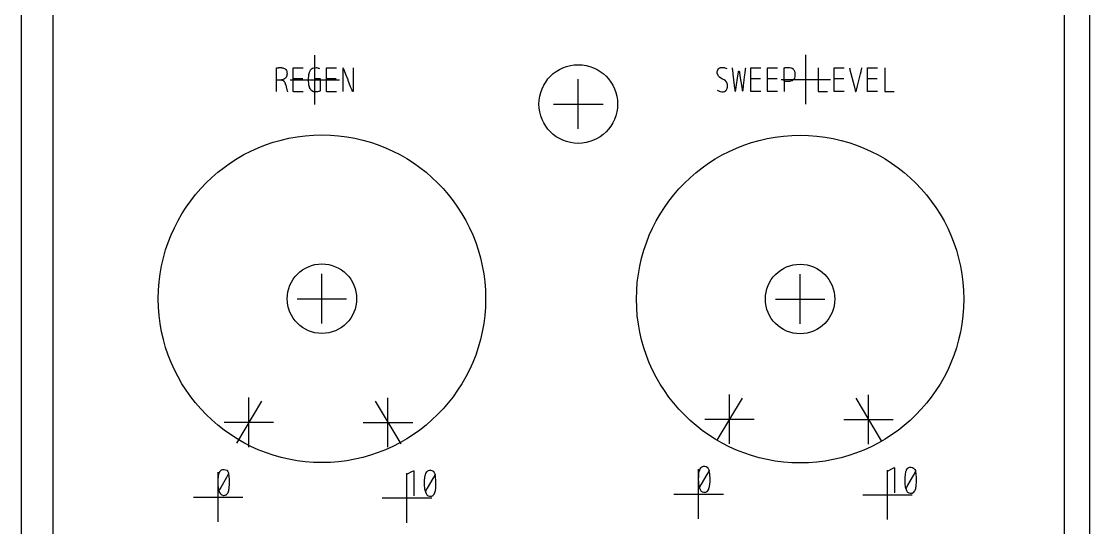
# Model space of a CAD drawing. Header units: inches. Extents: x -0.1 to 4.24, y -0.1 to 8.77.
# Drawn here: x 0 to 4.24, y 4.492 to 6.499 of the extents above; entities that cross this region are included whole.
import ezdxf

# ---------------------------------------------------------------- set-up
doc = ezdxf.new("R2010")
doc.units = ezdxf.units.IN
doc.header["$MEASUREMENT"] = 0
for name, color, linetype in [('Bezugspunkte', 1, 'CONTINUOUS'), ('Gravur', 7, 'CONTINUOUS'), ('Kontur', 7, 'CONTINUOUS')]:
    doc.layers.add(name, color=color, linetype=linetype)

msp = doc.modelspace()

# ---------------------------------------------------------------- linework, layer by layer
at = {"layer": 'Bezugspunkte', "color": 1, "linetype": 'CONTINUOUS'}
for p, q in [((1.16441, 6.16961), (1.16441, 6.36583)), ((3.11335, 6.17051), (3.11335, 6.36673)), ((1.0663, 6.26772), (1.26252, 6.26772)), ((2.21051, 6.07346), (2.21051, 6.26969)), ((3.01524, 6.26862), (3.21146, 6.26862)), ((2.1124, 6.17157), (2.30862, 6.17157)), ((1.19295, 5.30169), (1.19295, 5.49791)), ((1.19295, 5.30169), (1.19295, 5.49791)), ((3.09091, 5.30047), (3.09091, 5.49669)), ((3.09098, 5.30035), (3.09098, 5.49657)), ((1.09484, 5.3998), (1.29106, 5.3998)), ((1.09484, 5.3998), (1.29106, 5.3998)), ((2.9928, 5.39858), (3.18902, 5.39858)), ((2.99287, 5.39846), (3.18909, 5.39846)), ((0.90319, 4.81181), (0.90319, 5.00803)), ((1.45508, 4.81087), (1.45508, 5.00709)), ((2.81031, 4.82398), (2.81031, 5.0202)), ((3.3622, 4.82303), (3.3622, 5.01925)), ((2.7122, 4.92209), (2.90843, 4.92209)), ((3.26409, 4.92114), (3.46031, 4.92114)), ((0.80508, 4.90992), (1.0013, 4.90992)), ((1.35697, 4.90898), (1.55319, 4.90898)), ((0.78091, 4.51528), (0.78091, 4.7115)), ((1.53059, 4.51173), (1.53059, 4.70795)), ((2.68803, 4.52744), (2.68803, 4.72366)), ((3.43772, 4.5239), (3.43772, 4.72012)), ((2.58992, 4.62555), (2.78614, 4.62555)), ((3.33961, 4.62201), (3.53583, 4.62201)), ((0.6828, 4.61339), (0.87902, 4.61339)), ((1.43248, 4.60984), (1.6287, 4.60984))]:
    msp.add_line(p, q, dxfattribs=at)
at = {"layer": 'Gravur', "color": 255, "linetype": 'CONTINUOUS'}
for p, q in [((0.12457, 8.75016), (0.12503, -0.03724)), ((4.1391, 8.7685), (4.13956, -0.0189)), ((1.012, 6.31282), (1.01206, 6.31407)), ((1.01201, 6.31268), (1.012, 6.31282)), ((1.012, 6.31282), (1.012, 6.31282)), ((1.01206, 6.31153), (1.01201, 6.31268)), ((1.01206, 6.31407), (1.01212, 6.31429)), ((1.01206, 6.30557), (1.01206, 6.31153)), ((1.01206, 6.28582), (1.01206, 6.30557)), ((1.01206, 6.22076), (1.01206, 6.28582)), ((1.01212, 6.31429), (1.01214, 6.31436)), ((1.01214, 6.31436), (1.01218, 6.31443)), ((1.01218, 6.31443), (1.0127, 6.31483)), ((1.01218, 6.31443), (1.01218, 6.31443)), ((1.0127, 6.31483), (1.01349, 6.31503)), ((1.01349, 6.31503), (1.01417, 6.3151)), ((1.01349, 6.31503), (1.01349, 6.31503)), ((1.01417, 6.3151), (1.01471, 6.31516)), ((1.01471, 6.31516), (1.01892, 6.31564)), ((1.01892, 6.31564), (1.0193, 6.31567)), ((1.0193, 6.31567), (1.02068, 6.31577)), ((1.0193, 6.31567), (1.0193, 6.31567)), ((1.02068, 6.31577), (1.02114, 6.3158)), ((1.02114, 6.3158), (1.02197, 6.31586)), ((1.02114, 6.3158), (1.02114, 6.3158)), ((1.02197, 6.31586), (1.0228, 6.31592)), ((1.0228, 6.31592), (1.03226, 6.31586)), ((1.03226, 6.31586), (1.03365, 6.31571)), ((1.03365, 6.31571), (1.03365, 6.31571)), ((1.03365, 6.31571), (1.0373, 6.31509)), ((1.0373, 6.31509), (1.04083, 6.3141)), ((1.04083, 6.3141), (1.04413, 6.31268)), ((1.04413, 6.31268), (1.0471, 6.31078)), ((1.0471, 6.31078), (1.0471, 6.31078)), ((1.0471, 6.31078), (1.05002, 6.30791)), ((1.05024, 6.27665), (1.04837, 6.27443)), ((1.05002, 6.30791), (1.05223, 6.30424)), ((1.05172, 6.27911), (1.05024, 6.27665)), ((1.05274, 6.28144), (1.05172, 6.27911)), ((1.05172, 6.27911), (1.05172, 6.27911)), ((1.05223, 6.30424), (1.05323, 6.30143)), ((1.05349, 6.28388), (1.05274, 6.28144)), ((1.05323, 6.30143), (1.05332, 6.30111)), ((1.05332, 6.30111), (1.05332, 6.30111)), ((1.05332, 6.30111), (1.05367, 6.29962)), ((1.05401, 6.28641), (1.05349, 6.28388)), ((1.05367, 6.29962), (1.05377, 6.29912)), ((1.05377, 6.29912), (1.05377, 6.29912)), ((1.05377, 6.29912), (1.05396, 6.29797)), ((1.05396, 6.29797), (1.05411, 6.29682)), ((1.05431, 6.28898), (1.05401, 6.28641)), ((1.05411, 6.29682), (1.05437, 6.28997)), ((1.05437, 6.28997), (1.05431, 6.28898)), ((1.05431, 6.28898), (1.05431, 6.28898)), ((1.07828, 6.31325), (1.07851, 6.31456)), ((1.07828, 6.30954), (1.07828, 6.31325)), ((1.07828, 6.2943), (1.07828, 6.30954)), ((1.07828, 6.23891), (1.07828, 6.2943)), ((1.07851, 6.31456), (1.0812, 6.31471)), ((1.0812, 6.31471), (1.08875, 6.31471)), ((1.08875, 6.31471), (1.11804, 6.31471)), ((1.14, 6.2745), (1.14012, 6.27641)), ((1.14012, 6.27641), (1.14038, 6.28002)), ((1.14038, 6.28002), (1.14044, 6.28075)), ((1.14044, 6.28075), (1.14106, 6.28677)), ((1.14044, 6.28075), (1.14044, 6.28075)), ((1.14106, 6.28677), (1.14135, 6.28876)), ((1.14135, 6.28876), (1.14206, 6.29255)), ((1.14135, 6.28876), (1.14135, 6.28876)), ((1.14206, 6.29255), (1.14304, 6.29629)), ((1.14304, 6.29629), (1.14327, 6.29701)), ((1.14327, 6.29701), (1.14351, 6.29773)), ((1.14351, 6.29773), (1.14586, 6.30328)), ((1.14351, 6.29773), (1.14351, 6.29773)), ((1.14586, 6.30328), (1.14915, 6.30822)), ((1.14915, 6.30822), (1.15215, 6.31114)), ((1.14915, 6.30822), (1.14915, 6.30822)), ((1.15215, 6.31114), (1.15577, 6.31347)), ((1.15577, 6.31347), (1.16147, 6.31536)), ((1.16147, 6.31536), (1.16212, 6.31548)), ((1.16212, 6.31548), (1.16984, 6.31594)), ((1.16212, 6.31548), (1.16212, 6.31548)), ((1.16984, 6.31594), (1.17141, 6.3159)), ((1.17141, 6.3159), (1.1717, 6.31589)), ((1.1717, 6.31589), (1.172, 6.31587)), ((1.172, 6.31587), (1.172, 6.31587)), ((1.172, 6.31587), (1.17534, 6.31537)), ((1.17534, 6.31537), (1.1786, 6.31441)), ((1.1786, 6.31441), (1.1786, 6.31441)), ((1.1786, 6.31441), (1.18127, 6.31341)), ((1.18127, 6.31341), (1.18386, 6.31233)), ((1.21073, 6.31325), (1.21095, 6.31456)), ((1.21073, 6.30954), (1.21073, 6.31325)), ((1.21073, 6.2943), (1.21073, 6.30954)), ((1.21073, 6.23891), (1.21073, 6.2943)), ((1.21095, 6.31456), (1.21364, 6.31471)), ((1.21364, 6.31471), (1.22119, 6.31471)), ((1.22119, 6.31471), (1.25048, 6.31471)), ((1.27563, 6.313), (1.27562, 6.31286)), ((1.27562, 6.31286), (1.27562, 6.30888)), ((1.27562, 6.30888), (1.27562, 6.29218)), ((1.27562, 6.29218), (1.27562, 6.22076)), ((1.27565, 6.31315), (1.27563, 6.313)), ((1.27568, 6.31334), (1.27565, 6.31315)), ((1.27565, 6.31315), (1.27565, 6.31315)), ((1.27592, 6.31384), (1.27568, 6.31334)), ((1.27597, 6.31389), (1.27592, 6.31384)), ((1.27592, 6.31384), (1.27592, 6.31384)), ((1.27642, 6.31411), (1.27597, 6.31389)), ((1.2768, 6.31412), (1.27642, 6.31411)), ((1.27716, 6.31404), (1.2768, 6.31412)), ((1.27753, 6.31384), (1.27716, 6.31404)), ((1.27716, 6.31404), (1.27716, 6.31404)), ((1.27889, 6.31181), (1.27753, 6.31384)), ((1.27899, 6.31154), (1.27889, 6.31181)), ((1.27889, 6.31181), (1.27889, 6.31181)), ((1.27973, 6.30941), (1.27899, 6.31154)), ((1.28625, 6.29285), (1.27973, 6.30941)), ((1.28795, 6.28859), (1.28625, 6.29285)), ((1.29645, 6.26726), (1.28795, 6.28859)), ((1.3167, 6.31471), (1.3167, 6.24329)), ((2.76186, 6.29658), (2.76196, 6.30016)), ((2.76228, 6.29299), (2.76186, 6.29658)), ((2.76196, 6.30016), (2.7626, 6.30365)), ((2.76257, 6.29164), (2.76228, 6.29299)), ((2.76228, 6.29299), (2.76228, 6.29299)), ((2.76504, 6.28527), (2.76257, 6.29164)), ((2.7626, 6.30365), (2.76384, 6.30693)), ((2.76384, 6.30693), (2.76635, 6.31072)), ((2.76384, 6.30693), (2.76384, 6.30693)), ((2.76748, 6.28168), (2.76504, 6.28527)), ((2.76635, 6.31072), (2.76996, 6.3138)), ((2.77041, 6.27865), (2.76748, 6.28168)), ((2.76996, 6.3138), (2.7714, 6.31464)), ((2.77635, 6.27433), (2.77041, 6.27865)), ((2.77041, 6.27865), (2.77041, 6.27865)), ((2.7714, 6.31464), (2.77161, 6.31475)), ((2.77161, 6.31475), (2.7736, 6.31565)), ((2.77161, 6.31475), (2.77161, 6.31475)), ((2.7736, 6.31565), (2.77401, 6.31579)), ((2.77401, 6.31579), (2.7743, 6.31589)), ((2.77401, 6.31579), (2.77401, 6.31579)), ((2.7743, 6.31589), (2.77459, 6.31598)), ((2.77459, 6.31598), (2.77939, 6.31691)), ((2.77939, 6.31691), (2.78035, 6.31698)), ((2.78035, 6.31698), (2.7832, 6.317)), ((2.78035, 6.31698), (2.78035, 6.31698)), ((2.7832, 6.317), (2.78604, 6.31676)), ((2.78604, 6.31676), (2.78887, 6.31627)), ((2.78887, 6.31627), (2.79166, 6.31556)), ((2.79166, 6.31556), (2.79166, 6.31556)), ((2.79166, 6.31556), (2.79624, 6.31395)), ((2.79624, 6.31395), (2.80057, 6.31191)), ((2.82094, 6.31575), (2.82135, 6.31137)), ((2.82135, 6.31137), (2.8214, 6.31097)), ((2.8214, 6.31097), (2.8214, 6.31097)), ((2.8214, 6.31097), (2.82189, 6.30755)), ((2.82189, 6.30755), (2.82198, 6.30687)), ((2.82198, 6.30687), (2.82395, 6.29057)), ((2.82395, 6.29057), (2.82944, 6.24485)), ((2.83694, 6.23876), (2.84396, 6.28395)), ((2.84396, 6.28395), (2.84612, 6.29786)), ((2.84612, 6.29786), (2.84627, 6.29948)), ((2.84627, 6.29948), (2.8463, 6.29974)), ((2.8463, 6.29974), (2.84684, 6.30148)), ((2.8463, 6.29974), (2.8463, 6.29974)), ((2.84684, 6.30148), (2.8472, 6.30186)), ((2.8472, 6.30186), (2.84754, 6.30203)), ((2.8472, 6.30186), (2.8472, 6.30186)), ((2.84754, 6.30203), (2.84797, 6.3021)), ((2.84797, 6.3021), (2.84858, 6.30196)), ((2.84858, 6.30196), (2.84875, 6.30185)), ((2.84875, 6.30185), (2.84875, 6.30185)), ((2.84875, 6.30185), (2.84935, 6.30097)), ((2.84935, 6.30097), (2.84962, 6.29974)), ((2.84962, 6.29974), (2.84962, 6.29974)), ((2.84962, 6.29974), (2.84972, 6.29872)), ((2.84972, 6.29872), (2.84982, 6.29786)), ((2.84982, 6.29786), (2.85198, 6.28395)), ((2.85198, 6.28395), (2.85893, 6.23902)), ((2.86922, 6.26788), (2.87177, 6.28933)), ((2.87177, 6.28933), (2.87225, 6.29362)), ((2.87225, 6.29362), (2.87398, 6.30793)), ((2.87398, 6.30793), (2.87445, 6.31119)), ((2.87445, 6.31119), (2.8745, 6.31155)), ((2.8745, 6.31155), (2.87485, 6.31505)), ((2.8745, 6.31155), (2.8745, 6.31155)), ((2.87485, 6.31505), (2.87487, 6.31575)), ((2.89498, 6.31416), (2.8952, 6.31546)), ((2.89498, 6.31045), (2.89498, 6.31416)), ((2.89498, 6.29521), (2.89498, 6.31045)), ((2.89498, 6.23982), (2.89498, 6.29521)), ((2.8952, 6.31546), (2.89789, 6.31562)), ((2.89789, 6.31562), (2.90545, 6.31562)), ((2.90545, 6.31562), (2.93473, 6.31562)), ((2.9612, 6.31416), (2.96143, 6.31546)), ((2.9612, 6.31045), (2.9612, 6.31416)), ((2.9612, 6.29521), (2.9612, 6.31045)), ((2.9612, 6.23982), (2.9612, 6.29521)), ((2.96143, 6.31546), (2.96411, 6.31562)), ((2.96411, 6.31562), (2.97167, 6.31562)), ((2.97167, 6.31562), (3.00095, 6.31562)), ((3.02797, 6.31296), (3.02817, 6.31466)), ((3.02798, 6.31276), (3.02797, 6.31296)), ((3.02797, 6.31296), (3.02797, 6.31296)), ((3.02808, 6.31124), (3.02798, 6.31276)), ((3.02808, 6.3013), (3.02808, 6.31124)), ((3.02808, 6.26182), (3.02808, 6.3013)), ((3.02817, 6.31466), (3.02831, 6.31488)), ((3.02831, 6.31488), (3.03003, 6.31564)), ((3.03003, 6.31564), (3.03023, 6.31569)), ((3.03023, 6.31569), (3.03181, 6.31594)), ((3.03023, 6.31569), (3.03023, 6.31569)), ((3.03181, 6.31594), (3.03206, 6.31598)), ((3.03206, 6.31598), (3.03708, 6.31667)), ((3.03708, 6.31667), (3.03754, 6.31671)), ((3.03754, 6.31671), (3.04191, 6.31693)), ((3.03754, 6.31671), (3.03754, 6.31671)), ((3.04191, 6.31693), (3.04279, 6.31694)), ((3.04279, 6.31694), (3.04808, 6.3167)), ((3.04808, 6.3167), (3.04866, 6.31664)), ((3.04866, 6.31664), (3.04866, 6.31664)), ((3.04866, 6.31664), (3.05451, 6.31547)), ((3.05451, 6.31547), (3.05564, 6.3151)), ((3.05564, 6.3151), (3.05861, 6.31382)), ((3.05861, 6.31382), (3.05893, 6.31365)), ((3.05893, 6.31365), (3.05893, 6.31365)), ((3.05893, 6.31365), (3.06163, 6.31194)), ((3.06163, 6.31194), (3.06214, 6.31155)), ((3.06214, 6.31155), (3.06505, 6.30861)), ((3.06505, 6.30861), (3.06586, 6.3075)), ((3.06586, 6.3075), (3.06586, 6.3075)), ((3.06586, 6.3075), (3.06867, 6.3017)), ((3.0697, 6.2795), (3.06836, 6.27455)), ((3.06867, 6.3017), (3.07011, 6.29525)), ((3.06979, 6.28002), (3.0697, 6.2795)), ((3.0697, 6.2795), (3.0697, 6.2795)), ((3.07034, 6.28474), (3.06979, 6.28002)), ((3.07011, 6.29525), (3.07011, 6.29525)), ((3.07011, 6.29525), (3.07048, 6.28991)), ((3.07048, 6.28991), (3.07034, 6.28474)), ((3.16251, 6.31562), (3.16251, 6.24485)), ((3.22608, 6.31416), (3.22631, 6.31546)), ((3.22608, 6.31045), (3.22608, 6.31416)), ((3.22608, 6.29521), (3.22608, 6.31045)), ((3.22608, 6.23982), (3.22608, 6.29521)), ((3.22631, 6.31546), (3.22899, 6.31562)), ((3.22899, 6.31562), (3.23655, 6.31562)), ((3.23655, 6.31562), (3.26583, 6.31562)), ((3.28673, 6.31575), (3.28759, 6.31181)), ((3.28759, 6.31181), (3.28768, 6.31145)), ((3.28768, 6.31145), (3.28768, 6.31145)), ((3.28768, 6.31145), (3.28852, 6.3084)), ((3.28852, 6.3084), (3.28867, 6.3078)), ((3.28867, 6.3078), (3.29265, 6.29203)), ((3.29265, 6.29203), (3.30491, 6.24313)), ((3.31839, 6.24432), (3.33002, 6.2907)), ((3.33002, 6.2907), (3.33257, 6.30121)), ((3.33257, 6.30121), (3.33286, 6.30238)), ((3.33286, 6.30238), (3.33569, 6.31353)), ((3.33286, 6.30238), (3.33286, 6.30238)), ((3.33569, 6.31353), (3.33629, 6.31575)), ((3.35852, 6.31416), (3.35875, 6.31546)), ((3.35852, 6.31045), (3.35852, 6.31416)), ((3.35852, 6.29521), (3.35852, 6.31045)), ((3.35852, 6.23982), (3.35852, 6.29521)), ((3.35875, 6.31546), (3.36144, 6.31562)), ((3.36144, 6.31562), (3.36899, 6.31562)), ((3.36899, 6.31562), (3.39827, 6.31562)), ((3.42739, 6.31562), (3.42739, 6.24485)), ((1.0122, 6.26701), (1.03325, 6.26714)), ((1.03857, 6.26891), (1.03308, 6.26714)), ((1.03308, 6.26714), (1.03385, 6.26682)), ((1.03385, 6.26682), (1.03415, 6.2667)), ((1.03415, 6.2667), (1.03607, 6.26589)), ((1.03607, 6.26589), (1.03649, 6.26571)), ((1.03649, 6.26571), (1.03649, 6.26571)), ((1.03649, 6.26571), (1.03932, 6.2644)), ((1.03955, 6.26922), (1.03857, 6.26891)), ((1.03932, 6.2644), (1.03963, 6.26423)), ((1.04417, 6.27125), (1.03955, 6.26922)), ((1.03963, 6.26423), (1.04125, 6.26302)), ((1.04125, 6.26302), (1.04155, 6.26275)), ((1.04155, 6.26275), (1.04155, 6.26275)), ((1.04155, 6.26275), (1.04375, 6.26026)), ((1.04375, 6.26026), (1.04439, 6.25934)), ((1.04462, 6.27151), (1.04417, 6.27125)), ((1.04417, 6.27125), (1.04417, 6.27125)), ((1.04439, 6.25934), (1.04439, 6.25934)), ((1.04439, 6.25934), (1.04514, 6.25809)), ((1.04837, 6.27443), (1.04462, 6.27151)), ((1.04514, 6.25809), (1.04582, 6.2568)), ((1.04582, 6.2568), (1.04884, 6.24826)), ((1.04884, 6.24826), (1.04905, 6.24746)), ((1.04905, 6.24746), (1.04905, 6.24746)), ((1.04905, 6.24746), (1.05059, 6.2412)), ((1.05059, 6.2412), (1.05091, 6.23997)), ((1.05091, 6.23997), (1.05422, 6.22752)), ((1.07828, 6.22526), (1.07828, 6.23891)), ((1.07842, 6.27231), (1.11671, 6.27231)), ((1.13979, 6.26482), (1.14, 6.2745)), ((1.13981, 6.2638), (1.13979, 6.26482)), ((1.13979, 6.26482), (1.13979, 6.26482)), ((1.14062, 6.25269), (1.13981, 6.2638)), ((1.14155, 6.24665), (1.14062, 6.25269)), ((1.14297, 6.24043), (1.14155, 6.24665)), ((1.14422, 6.23658), (1.14297, 6.24043)), ((1.14297, 6.24043), (1.14297, 6.24043)), ((1.1458, 6.2329), (1.14422, 6.23658)), ((1.14776, 6.22949), (1.1458, 6.2329)), ((1.1616, 6.27231), (1.18002, 6.27231)), ((1.18002, 6.27231), (1.18452, 6.27231)), ((1.18452, 6.27231), (1.18516, 6.27233)), ((1.18516, 6.27233), (1.18524, 6.27234)), ((1.18524, 6.27234), (1.18524, 6.27234)), ((1.18524, 6.27234), (1.18596, 6.2722)), ((1.18596, 6.2722), (1.18606, 6.27212)), ((1.18606, 6.27212), (1.18606, 6.27212)), ((1.18606, 6.27212), (1.18608, 6.2721)), ((1.18608, 6.2721), (1.18609, 6.27208)), ((1.18609, 6.27208), (1.18628, 6.27135)), ((1.18628, 6.27127), (1.18625, 6.27068)), ((1.18625, 6.27068), (1.18625, 6.27058)), ((1.18625, 6.27058), (1.18625, 6.26674)), ((1.18625, 6.26674), (1.18625, 6.25163)), ((1.18625, 6.25163), (1.18625, 6.23202)), ((1.18628, 6.27135), (1.18628, 6.27127)), ((1.18628, 6.27127), (1.18628, 6.27127)), ((1.21073, 6.22526), (1.21073, 6.23891)), ((1.21086, 6.27231), (1.24915, 6.27231)), ((1.29734, 6.26501), (1.29645, 6.26726)), ((1.29645, 6.26726), (1.29645, 6.26726)), ((1.30697, 6.24024), (1.29734, 6.26501)), ((1.31233, 6.22659), (1.30697, 6.24024)), ((1.3167, 6.24329), (1.3167, 6.22619)), ((2.78285, 6.27063), (2.77635, 6.27433)), ((2.78889, 6.26717), (2.78285, 6.27063)), ((2.78285, 6.27063), (2.78285, 6.27063)), ((2.79444, 6.26315), (2.78889, 6.26717)), ((2.79582, 6.26187), (2.79444, 6.26315)), ((2.79444, 6.26315), (2.79444, 6.26315)), ((2.79941, 6.25744), (2.79582, 6.26187)), ((2.79976, 6.25687), (2.79941, 6.25744)), ((2.80008, 6.25628), (2.79976, 6.25687)), ((2.80042, 6.25556), (2.80008, 6.25628)), ((2.80008, 6.25628), (2.80008, 6.25628)), ((2.8004, 6.23041), (2.80168, 6.2337)), ((2.80129, 6.25334), (2.80042, 6.25556)), ((2.80138, 6.25306), (2.80129, 6.25334)), ((2.80129, 6.25334), (2.80129, 6.25334)), ((2.80197, 6.25108), (2.80138, 6.25306)), ((2.80168, 6.2337), (2.80182, 6.23418)), ((2.80182, 6.23418), (2.80253, 6.23789)), ((2.80182, 6.23418), (2.80182, 6.23418)), ((2.80218, 6.25027), (2.80197, 6.25108)), ((2.80286, 6.24597), (2.80218, 6.25027)), ((2.80253, 6.23789), (2.80268, 6.23915)), ((2.80268, 6.23915), (2.80277, 6.23995)), ((2.80268, 6.23915), (2.80268, 6.23915)), ((2.80277, 6.23995), (2.80285, 6.24075)), ((2.80285, 6.24075), (2.80289, 6.24553)), ((2.80289, 6.24553), (2.80286, 6.24597)), ((2.80286, 6.24597), (2.80286, 6.24597)), ((2.82944, 6.24485), (2.83155, 6.22736)), ((2.8352, 6.22749), (2.83694, 6.23876)), ((2.85893, 6.23902), (2.8607, 6.22749)), ((2.86426, 6.22736), (2.86637, 6.24485)), ((2.86637, 6.24485), (2.86894, 6.26558)), ((2.86894, 6.26558), (2.86922, 6.26788)), ((2.86922, 6.26788), (2.86922, 6.26788)), ((2.89498, 6.22617), (2.89498, 6.23982)), ((2.89511, 6.27321), (2.93341, 6.27321)), ((2.9612, 6.22617), (2.9612, 6.23982)), ((2.96133, 6.27321), (2.99963, 6.27321)), ((3.02831, 6.26153), (3.02801, 6.26035)), ((3.02801, 6.26035), (3.02801, 6.26021)), ((3.02801, 6.26021), (3.02801, 6.26021)), ((3.02801, 6.26021), (3.02808, 6.25918)), ((3.02808, 6.25918), (3.02808, 6.25903)), ((3.02808, 6.25903), (3.02808, 6.25161)), ((3.02808, 6.25161), (3.02808, 6.22166)), ((3.02855, 6.26166), (3.02831, 6.26153)), ((3.0305, 6.26169), (3.02855, 6.26166)), ((3.03073, 6.26166), (3.0305, 6.26169)), ((3.0305, 6.26169), (3.0305, 6.26169)), ((3.03245, 6.26136), (3.03073, 6.26166)), ((3.03328, 6.26125), (3.03245, 6.26136)), ((3.03745, 6.26082), (3.03328, 6.26125)), ((3.03794, 6.26079), (3.03745, 6.26082)), ((3.03745, 6.26082), (3.03745, 6.26082)), ((3.04332, 6.26062), (3.03794, 6.26079)), ((3.04484, 6.26067), (3.04332, 6.26062)), ((3.04636, 6.26076), (3.04484, 6.26067)), ((3.04901, 6.26104), (3.04636, 6.26076)), ((3.04636, 6.26076), (3.04636, 6.26076)), ((3.05662, 6.26294), (3.04901, 6.26104)), ((3.05895, 6.26399), (3.05662, 6.26294)), ((3.06114, 6.26529), (3.05895, 6.26399)), ((3.0622, 6.26606), (3.06114, 6.26529)), ((3.06114, 6.26529), (3.06114, 6.26529)), ((3.06506, 6.26881), (3.0622, 6.26606)), ((3.06589, 6.26988), (3.06506, 6.26881)), ((3.06798, 6.27361), (3.06589, 6.26988)), ((3.06836, 6.27455), (3.06798, 6.27361)), ((3.16251, 6.24485), (3.16251, 6.22749)), ((3.22608, 6.22617), (3.22608, 6.23982)), ((3.22621, 6.27321), (3.26451, 6.27321)), ((3.30491, 6.24313), (3.30915, 6.22617)), ((3.31405, 6.2271), (3.31839, 6.24432)), ((3.35852, 6.22617), (3.35852, 6.23982)), ((3.35865, 6.27321), (3.39695, 6.27321)), ((3.42739, 6.24485), (3.42739, 6.22749)), ((1.05422, 6.22752), (1.05506, 6.22461)), ((1.05506, 6.22461), (1.05516, 6.22429)), ((1.05516, 6.22429), (1.05516, 6.22429)), ((1.05516, 6.22429), (1.05595, 6.22113)), ((1.05595, 6.22113), (1.05606, 6.22049)), ((1.07828, 6.22195), (1.07828, 6.22526)), ((1.07851, 6.22078), (1.07828, 6.22195)), ((1.0812, 6.22063), (1.07851, 6.22078)), ((1.08875, 6.22063), (1.0812, 6.22063)), ((1.11804, 6.22063), (1.08875, 6.22063)), ((1.15016, 6.22643), (1.14776, 6.22949)), ((1.15113, 6.22545), (1.15016, 6.22643)), ((1.15016, 6.22643), (1.15016, 6.22643)), ((1.15696, 6.22154), (1.15113, 6.22545)), ((1.16041, 6.22031), (1.15696, 6.22154)), ((1.16396, 6.2196), (1.16041, 6.22031)), ((1.16651, 6.21938), (1.16396, 6.2196)), ((1.16396, 6.2196), (1.16396, 6.2196)), ((1.17421, 6.2199), (1.16651, 6.21938)), ((1.17505, 6.22006), (1.17421, 6.2199)), ((1.17421, 6.2199), (1.17421, 6.2199)), ((1.17922, 6.22106), (1.17505, 6.22006)), ((1.17957, 6.22116), (1.17922, 6.22106)), ((1.18126, 6.22175), (1.17957, 6.22116)), ((1.1815, 6.22184), (1.18126, 6.22175)), ((1.18126, 6.22175), (1.18126, 6.22175)), ((1.18413, 6.22295), (1.1815, 6.22184)), ((1.18453, 6.22312), (1.18413, 6.22295)), ((1.18495, 6.22331), (1.18453, 6.22312)), ((1.18544, 6.22358), (1.18495, 6.22331)), ((1.18495, 6.22331), (1.18495, 6.22331)), ((1.18585, 6.22394), (1.18544, 6.22358)), ((1.1859, 6.224), (1.18585, 6.22394)), ((1.18585, 6.22394), (1.18585, 6.22394)), ((1.18604, 6.22421), (1.1859, 6.224)), ((1.18613, 6.22442), (1.18604, 6.22421)), ((1.18629, 6.2256), (1.18613, 6.22442)), ((1.18625, 6.23202), (1.18625, 6.22672)), ((1.18625, 6.22672), (1.18628, 6.22572)), ((1.18628, 6.22572), (1.18629, 6.2256)), ((1.18629, 6.2256), (1.18629, 6.2256)), ((1.21073, 6.22195), (1.21073, 6.22526)), ((1.21095, 6.22078), (1.21073, 6.22195)), ((1.21364, 6.22063), (1.21095, 6.22078)), ((1.22119, 6.22063), (1.21364, 6.22063)), ((1.25048, 6.22063), (1.22119, 6.22063)), ((1.31245, 6.22625), (1.31233, 6.22659)), ((1.31314, 6.22419), (1.31245, 6.22625)), ((1.31324, 6.22392), (1.31314, 6.22419)), ((1.31314, 6.22419), (1.31314, 6.22419)), ((1.31485, 6.2216), (1.31324, 6.22392)), ((1.31553, 6.22137), (1.31485, 6.2216)), ((1.31603, 6.22147), (1.31553, 6.22137)), ((1.31638, 6.22185), (1.31603, 6.22147)), ((1.31603, 6.22147), (1.31603, 6.22147)), ((1.31677, 6.22392), (1.31638, 6.22185)), ((1.3167, 6.22619), (1.31677, 6.22426)), ((1.31677, 6.22426), (1.31677, 6.22392)), ((1.31677, 6.22392), (1.31677, 6.22392)), ((2.76214, 6.22696), (2.76927, 6.22303)), ((2.76927, 6.22303), (2.77033, 6.2226)), ((2.77033, 6.2226), (2.77355, 6.2215)), ((2.77355, 6.2215), (2.77465, 6.22121)), ((2.77465, 6.22121), (2.77465, 6.22121)), ((2.77465, 6.22121), (2.78014, 6.22037)), ((2.78014, 6.22037), (2.78202, 6.22031)), ((2.78202, 6.22031), (2.78393, 6.22037)), ((2.78393, 6.22037), (2.78586, 6.22056)), ((2.78586, 6.22056), (2.78989, 6.22145)), ((2.78989, 6.22145), (2.79045, 6.22164)), ((2.79045, 6.22164), (2.79408, 6.22335)), ((2.79045, 6.22164), (2.79045, 6.22164)), ((2.79408, 6.22335), (2.79518, 6.22409)), ((2.79518, 6.22409), (2.79618, 6.22489)), ((2.79518, 6.22409), (2.79518, 6.22409)), ((2.79618, 6.22489), (2.79711, 6.22577)), ((2.79711, 6.22577), (2.79879, 6.22779)), ((2.79879, 6.22779), (2.79893, 6.22799)), ((2.79893, 6.22799), (2.80018, 6.23)), ((2.79893, 6.22799), (2.79893, 6.22799)), ((2.80018, 6.23), (2.8004, 6.23041)), ((2.83155, 6.22736), (2.83165, 6.22584)), ((2.83165, 6.22584), (2.83167, 6.22566)), ((2.83167, 6.22566), (2.83167, 6.22566)), ((2.83167, 6.22566), (2.83197, 6.22405)), ((2.83197, 6.22405), (2.83209, 6.22378)), ((2.83209, 6.22378), (2.83297, 6.22292)), ((2.83297, 6.22292), (2.83307, 6.2229)), ((2.83307, 6.2229), (2.83377, 6.22306)), ((2.83307, 6.2229), (2.83307, 6.2229)), ((2.83377, 6.22306), (2.83392, 6.22317)), ((2.83392, 6.22317), (2.83407, 6.22331)), ((2.83407, 6.22331), (2.83421, 6.22346)), ((2.83421, 6.22346), (2.83473, 6.22447)), ((2.83421, 6.22346), (2.83421, 6.22346)), ((2.83473, 6.22447), (2.83498, 6.22566)), ((2.83498, 6.22566), (2.83509, 6.22661)), ((2.83498, 6.22566), (2.83498, 6.22566)), ((2.83509, 6.22661), (2.8352, 6.22749)), ((2.8607, 6.22749), (2.8609, 6.22576)), ((2.8609, 6.22576), (2.86092, 6.22555)), ((2.86092, 6.22555), (2.86092, 6.22555)), ((2.86092, 6.22555), (2.86156, 6.22354)), ((2.86156, 6.22354), (2.8618, 6.22325)), ((2.8618, 6.22325), (2.8618, 6.22325)), ((2.8618, 6.22325), (2.86185, 6.22321)), ((2.86185, 6.22321), (2.86189, 6.22317)), ((2.86189, 6.22317), (2.86263, 6.22288)), ((2.86263, 6.22288), (2.86273, 6.22289)), ((2.86273, 6.22289), (2.86359, 6.22356)), ((2.86273, 6.22289), (2.86273, 6.22289)), ((2.86359, 6.22356), (2.86372, 6.22378)), ((2.86372, 6.22378), (2.86413, 6.22549)), ((2.86413, 6.22549), (2.86414, 6.22566)), ((2.86414, 6.22566), (2.86424, 6.22711)), ((2.86414, 6.22566), (2.86414, 6.22566)), ((2.86424, 6.22711), (2.86426, 6.22736)), ((2.89498, 6.22286), (2.89498, 6.22617)), ((2.8952, 6.22168), (2.89498, 6.22286)), ((2.89789, 6.22153), (2.8952, 6.22168)), ((2.90545, 6.22153), (2.89789, 6.22153)), ((2.93473, 6.22153), (2.90545, 6.22153)), ((2.9612, 6.22286), (2.9612, 6.22617)), ((2.96143, 6.22168), (2.9612, 6.22286)), ((2.96411, 6.22153), (2.96143, 6.22168)), ((2.97167, 6.22153), (2.96411, 6.22153)), ((3.00095, 6.22153), (2.97167, 6.22153)), ((3.16251, 6.22749), (3.16251, 6.22325)), ((3.16251, 6.22325), (3.16274, 6.22168)), ((3.16274, 6.22168), (3.16529, 6.22153)), ((3.16529, 6.22153), (3.17232, 6.22153)), ((3.17232, 6.22153), (3.19961, 6.22153)), ((3.22608, 6.22286), (3.22608, 6.22617)), ((3.22631, 6.22168), (3.22608, 6.22286)), ((3.22899, 6.22153), (3.22631, 6.22168)), ((3.23655, 6.22153), (3.22899, 6.22153)), ((3.26583, 6.22153), (3.23655, 6.22153)), ((3.30915, 6.22617), (3.30948, 6.2244)), ((3.30948, 6.2244), (3.30954, 6.22412)), ((3.30954, 6.22412), (3.30954, 6.22412)), ((3.30954, 6.22412), (3.31031, 6.22212)), ((3.31031, 6.22212), (3.31075, 6.22171)), ((3.31075, 6.22171), (3.31075, 6.22171)), ((3.31075, 6.22171), (3.31137, 6.2215)), ((3.31137, 6.2215), (3.31217, 6.22159)), ((3.31217, 6.22159), (3.31253, 6.22179)), ((3.31253, 6.22179), (3.31259, 6.22185)), ((3.31259, 6.22185), (3.31285, 6.22235)), ((3.31259, 6.22185), (3.31259, 6.22185)), ((3.31285, 6.22235), (3.31291, 6.22254)), ((3.31291, 6.22254), (3.31297, 6.22277)), ((3.31291, 6.22254), (3.31291, 6.22254)), ((3.31297, 6.22277), (3.31302, 6.22299)), ((3.31302, 6.22299), (3.31405, 6.2271)), ((3.35852, 6.22286), (3.35852, 6.22617)), ((3.35875, 6.22168), (3.35852, 6.22286)), ((3.36144, 6.22153), (3.35875, 6.22168)), ((3.36899, 6.22153), (3.36144, 6.22153)), ((3.39827, 6.22153), (3.36899, 6.22153)), ((3.42739, 6.22749), (3.42739, 6.22325)), ((3.42739, 6.22325), (3.42762, 6.22168)), ((3.42762, 6.22168), (3.43017, 6.22153)), ((3.43017, 6.22153), (3.4372, 6.22153)), ((3.4372, 6.22153), (3.4645, 6.22153)), ((2.86024, 5.00554), (2.76039, 4.83864)), ((3.31172, 5.0054), (3.41269, 4.83688)), ((0.95311, 4.99337), (0.85326, 4.82647)), ((1.40459, 4.99324), (1.50556, 4.82471)), ((0.78439, 4.70565), (0.78519, 4.70817)), ((0.78519, 4.70817), (0.78613, 4.71063)), ((0.78613, 4.71063), (0.78665, 4.71182)), ((0.78613, 4.71063), (0.78613, 4.71063)), ((0.78665, 4.71182), (0.7872, 4.71298)), ((0.7872, 4.71298), (0.78964, 4.71685)), ((0.78964, 4.71685), (0.78997, 4.71726)), ((0.78997, 4.71726), (0.7934, 4.72048)), ((0.78997, 4.71726), (0.78997, 4.71726)), ((0.7934, 4.72048), (0.79416, 4.72098)), ((0.79416, 4.72098), (0.79486, 4.72138)), ((0.79486, 4.72138), (0.79556, 4.72174)), ((0.79556, 4.72174), (0.80028, 4.72317)), ((0.79556, 4.72174), (0.79556, 4.72174)), ((0.80028, 4.72317), (0.80526, 4.72328)), ((0.80526, 4.72328), (0.80526, 4.72328)), ((0.80526, 4.72328), (0.81043, 4.72203)), ((0.81043, 4.72203), (0.81497, 4.71945)), ((0.81497, 4.71945), (0.81904, 4.71487)), ((0.81904, 4.71487), (0.81935, 4.71438)), ((0.81935, 4.71438), (0.81935, 4.71438)), ((0.81935, 4.71438), (0.82176, 4.70964)), ((0.82246, 4.70736), (0.8214, 4.70404)), ((0.82176, 4.70964), (0.82211, 4.7087)), ((0.82211, 4.7087), (0.82246, 4.70736)), ((0.82446, 4.69812), (0.82247, 4.70741)), ((1.53058, 4.70406), (1.55039, 4.71504)), ((1.55039, 4.71504), (1.55577, 4.71776)), ((1.55577, 4.71776), (1.55755, 4.71799)), ((1.55755, 4.71799), (1.55789, 4.71652)), ((1.55789, 4.71652), (1.55789, 4.71227)), ((1.55789, 4.71227), (1.55789, 4.69416)), ((1.60452, 4.70462), (1.60546, 4.70709)), ((1.60546, 4.70709), (1.60598, 4.70827)), ((1.60546, 4.70709), (1.60546, 4.70709)), ((1.60598, 4.70827), (1.60653, 4.70944)), ((1.60653, 4.70944), (1.60897, 4.71331)), ((1.60897, 4.71331), (1.6093, 4.71372)), ((1.6093, 4.71372), (1.61273, 4.71693)), ((1.6093, 4.71372), (1.6093, 4.71372)), ((1.61273, 4.71693), (1.6135, 4.71744)), ((1.6135, 4.71744), (1.61419, 4.71783)), ((1.61419, 4.71783), (1.6149, 4.71819)), ((1.6149, 4.71819), (1.61961, 4.71962)), ((1.6149, 4.71819), (1.6149, 4.71819)), ((1.61961, 4.71962), (1.62459, 4.71973)), ((1.62459, 4.71973), (1.62459, 4.71973)), ((1.62459, 4.71973), (1.62976, 4.71848)), ((1.62976, 4.71848), (1.6343, 4.71591)), ((1.6343, 4.71591), (1.63837, 4.71132)), ((1.63837, 4.71132), (1.63868, 4.71084)), ((1.63868, 4.71084), (1.63868, 4.71084)), ((1.63868, 4.71084), (1.64109, 4.70609)), ((2.68926, 4.70609), (2.68942, 4.70738)), ((2.68942, 4.70738), (2.69083, 4.71525)), ((2.68942, 4.70738), (2.68942, 4.70738)), ((2.69083, 4.71525), (2.69151, 4.71781)), ((2.69151, 4.71781), (2.69232, 4.72033)), ((2.69232, 4.72033), (2.69326, 4.7228)), ((2.69326, 4.7228), (2.69377, 4.72398)), ((2.69326, 4.7228), (2.69326, 4.7228)), ((2.69377, 4.72398), (2.69432, 4.72515)), ((2.69432, 4.72515), (2.69677, 4.72902)), ((2.69677, 4.72902), (2.6971, 4.72942)), ((2.6971, 4.72942), (2.70053, 4.73264)), ((2.6971, 4.72942), (2.6971, 4.72942)), ((2.70053, 4.73264), (2.70129, 4.73315)), ((2.70129, 4.73315), (2.70198, 4.73354)), ((2.70198, 4.73354), (2.70269, 4.7339)), ((2.70269, 4.7339), (2.7074, 4.73533)), ((2.70269, 4.7339), (2.70269, 4.7339)), ((2.7074, 4.73533), (2.71238, 4.73544)), ((2.71238, 4.73544), (2.71238, 4.73544)), ((2.71238, 4.73544), (2.71756, 4.73419)), ((2.71756, 4.73419), (2.72209, 4.73161)), ((2.72704, 4.71354), (2.72066, 4.70251)), ((2.72209, 4.73161), (2.72616, 4.72703)), ((2.72616, 4.72703), (2.72648, 4.72655)), ((2.72648, 4.72655), (2.72648, 4.72655)), ((2.72648, 4.72655), (2.72889, 4.7218)), ((2.72729, 4.71397), (2.72704, 4.71354)), ((2.72839, 4.71594), (2.72729, 4.71397)), ((2.72852, 4.7162), (2.72839, 4.71594)), ((2.72839, 4.71594), (2.72839, 4.71594)), ((2.72958, 4.71952), (2.72852, 4.7162)), ((2.72889, 4.7218), (2.72923, 4.72087)), ((2.72923, 4.72087), (2.72958, 4.71952)), ((2.73159, 4.71029), (2.72959, 4.71957)), ((2.73171, 4.70949), (2.73159, 4.71029)), ((2.73183, 4.7087), (2.73171, 4.70949)), ((2.73194, 4.7079), (2.73183, 4.7087)), ((2.73315, 4.6943), (2.73194, 4.7079)), ((3.4377, 4.71623), (3.45752, 4.7272)), ((3.45752, 4.7272), (3.46289, 4.72992)), ((3.46289, 4.72992), (3.46467, 4.73015)), ((3.46467, 4.73015), (3.46502, 4.72868)), ((3.46502, 4.72868), (3.46502, 4.72444)), ((3.46502, 4.72444), (3.46502, 4.70632)), ((3.50875, 4.70383), (3.51016, 4.71171)), ((3.51016, 4.71171), (3.51084, 4.71427)), ((3.51084, 4.71427), (3.51165, 4.71679)), ((3.51165, 4.71679), (3.51259, 4.71926)), ((3.51259, 4.71926), (3.5131, 4.72044)), ((3.51259, 4.71926), (3.51259, 4.71926)), ((3.5131, 4.72044), (3.51365, 4.72161)), ((3.51365, 4.72161), (3.5161, 4.72548)), ((3.5161, 4.72548), (3.51643, 4.72588)), ((3.51643, 4.72588), (3.51986, 4.7291)), ((3.51643, 4.72588), (3.51643, 4.72588)), ((3.51986, 4.7291), (3.52062, 4.7296)), ((3.52062, 4.7296), (3.52131, 4.73)), ((3.52131, 4.73), (3.52202, 4.73036)), ((3.52202, 4.73036), (3.52673, 4.73179)), ((3.52202, 4.73036), (3.52202, 4.73036)), ((3.52673, 4.73179), (3.53172, 4.7319)), ((3.53172, 4.7319), (3.53172, 4.7319)), ((3.53172, 4.7319), (3.53689, 4.73065)), ((3.53689, 4.73065), (3.54142, 4.72807)), ((3.54637, 4.71), (3.53999, 4.69896)), ((3.54142, 4.72807), (3.5455, 4.72349)), ((3.5455, 4.72349), (3.54581, 4.723)), ((3.54581, 4.723), (3.54581, 4.723)), ((3.54581, 4.723), (3.54822, 4.71826)), ((3.54662, 4.71042), (3.54637, 4.71)), ((3.54773, 4.7124), (3.54662, 4.71042)), ((3.54785, 4.71266), (3.54773, 4.7124)), ((3.54773, 4.7124), (3.54773, 4.7124)), ((3.54891, 4.71598), (3.54785, 4.71266)), ((3.54822, 4.71826), (3.54856, 4.71732)), ((3.54856, 4.71732), (3.54891, 4.71598)), ((3.55092, 4.70675), (3.54892, 4.71603)), ((3.55104, 4.70595), (3.55092, 4.70675)), ((0.7809, 4.67149), (0.78091, 4.67242)), ((0.78126, 4.66133), (0.7809, 4.67149)), ((0.78091, 4.67242), (0.7812, 4.68076)), ((0.78091, 4.67242), (0.78091, 4.67242)), ((0.7812, 4.68076), (0.78128, 4.68242)), ((0.78128, 4.68242), (0.78213, 4.69393)), ((0.78213, 4.69393), (0.78229, 4.69521)), ((0.78229, 4.69521), (0.78371, 4.70308)), ((0.78229, 4.69521), (0.78229, 4.69521)), ((0.78371, 4.70308), (0.78439, 4.70565)), ((0.81353, 4.69034), (0.79125, 4.65185)), ((0.81992, 4.70138), (0.81353, 4.69034)), ((0.82016, 4.7018), (0.81992, 4.70138)), ((0.82127, 4.70378), (0.82016, 4.7018)), ((0.8214, 4.70404), (0.82127, 4.70378)), ((0.82127, 4.70378), (0.82127, 4.70378)), ((0.82459, 4.69733), (0.82446, 4.69812)), ((0.82471, 4.69653), (0.82459, 4.69733)), ((0.82482, 4.69574), (0.82471, 4.69653)), ((0.82602, 4.68213), (0.82482, 4.69574)), ((0.82506, 4.65015), (0.82627, 4.66449)), ((0.82618, 4.67948), (0.82602, 4.68213)), ((0.82633, 4.66609), (0.82618, 4.67948)), ((0.82627, 4.66449), (0.82633, 4.66609)), ((0.82633, 4.66609), (0.82633, 4.66609)), ((1.55789, 4.69416), (1.55789, 4.61802)), ((1.60023, 4.66795), (1.60024, 4.66888)), ((1.60059, 4.65779), (1.60023, 4.66795)), ((1.60024, 4.66888), (1.60053, 4.67722)), ((1.60024, 4.66888), (1.60024, 4.66888)), ((1.60053, 4.67722), (1.60061, 4.67887)), ((1.60061, 4.67887), (1.60146, 4.69038)), ((1.60146, 4.69038), (1.60162, 4.69167)), ((1.60162, 4.69167), (1.60304, 4.69954)), ((1.60162, 4.69167), (1.60162, 4.69167)), ((1.60304, 4.69954), (1.60372, 4.70211)), ((1.60372, 4.70211), (1.60452, 4.70462)), ((1.63286, 4.6868), (1.61058, 4.64831)), ((1.63925, 4.69784), (1.63286, 4.6868)), ((1.63949, 4.69826), (1.63925, 4.69784)), ((1.6406, 4.70023), (1.63949, 4.69826)), ((1.64073, 4.70049), (1.6406, 4.70023)), ((1.6406, 4.70023), (1.6406, 4.70023)), ((1.64179, 4.70382), (1.64073, 4.70049)), ((1.64109, 4.70609), (1.64144, 4.70516)), ((1.64144, 4.70516), (1.64179, 4.70382)), ((1.64379, 4.69458), (1.6418, 4.70386)), ((1.64392, 4.69379), (1.64379, 4.69458)), ((1.64404, 4.69299), (1.64392, 4.69379)), ((1.64415, 4.69219), (1.64404, 4.69299)), ((1.64535, 4.67859), (1.64415, 4.69219)), ((1.64551, 4.67594), (1.64535, 4.67859)), ((1.64566, 4.66255), (1.64551, 4.67594)), ((2.68803, 4.68366), (2.68804, 4.68459)), ((2.68839, 4.6735), (2.68803, 4.68366)), ((2.68804, 4.68459), (2.68833, 4.69293)), ((2.68804, 4.68459), (2.68804, 4.68459)), ((2.68833, 4.69293), (2.6884, 4.69458)), ((2.68848, 4.67238), (2.68839, 4.6735)), ((2.6884, 4.69458), (2.68926, 4.70609)), ((2.68889, 4.66682), (2.68848, 4.67238)), ((2.68894, 4.66618), (2.68889, 4.66682)), ((2.68889, 4.66682), (2.68889, 4.66682)), ((2.68967, 4.65906), (2.68894, 4.66618)), ((2.69838, 4.66401), (2.69339, 4.65538)), ((2.72066, 4.70251), (2.69838, 4.66401)), ((2.73218, 4.66232), (2.7334, 4.67665)), ((2.73331, 4.69165), (2.73315, 4.6943)), ((2.73345, 4.67826), (2.73331, 4.69165)), ((2.7334, 4.67665), (2.73345, 4.67826)), ((2.73345, 4.67826), (2.73345, 4.67826)), ((3.46502, 4.70632), (3.46502, 4.63019)), ((3.50736, 4.68011), (3.50737, 4.68104)), ((3.50772, 4.66995), (3.50736, 4.68011)), ((3.50737, 4.68104), (3.50766, 4.68938)), ((3.50737, 4.68104), (3.50737, 4.68104)), ((3.50766, 4.68938), (3.50774, 4.69104)), ((3.50781, 4.66884), (3.50772, 4.66995)), ((3.50774, 4.69104), (3.50859, 4.70255)), ((3.50822, 4.66328), (3.50781, 4.66884)), ((3.50859, 4.70255), (3.50875, 4.70383)), ((3.50875, 4.70383), (3.50875, 4.70383)), ((3.53999, 4.69896), (3.51771, 4.66047)), ((3.55116, 4.70516), (3.55104, 4.70595)), ((3.55127, 4.70436), (3.55116, 4.70516)), ((3.55248, 4.69075), (3.55127, 4.70436)), ((3.55151, 4.65877), (3.55273, 4.67311)), ((3.55264, 4.68811), (3.55248, 4.69075)), ((3.55278, 4.67472), (3.55264, 4.68811)), ((3.55273, 4.67311), (3.55278, 4.67472)), ((3.55278, 4.67472), (3.55278, 4.67472)), ((0.78136, 4.66022), (0.78126, 4.66133)), ((0.78177, 4.65466), (0.78136, 4.66022)), ((0.78181, 4.65401), (0.78177, 4.65466)), ((0.78177, 4.65466), (0.78177, 4.65466)), ((0.78254, 4.6469), (0.78181, 4.65401)), ((0.78258, 4.64664), (0.78254, 4.6469)), ((0.78283, 4.64508), (0.78258, 4.64664)), ((0.7829, 4.64471), (0.78283, 4.64508)), ((0.78423, 4.63859), (0.7829, 4.64471)), ((0.78627, 4.64322), (0.78425, 4.63866)), ((0.78425, 4.63866), (0.78474, 4.63659)), ((0.78474, 4.63659), (0.78478, 4.63645)), ((0.78478, 4.63645), (0.78478, 4.63645)), ((0.78478, 4.63645), (0.78528, 4.6351)), ((0.78528, 4.6351), (0.78542, 4.63473)), ((0.78542, 4.63473), (0.78679, 4.63142)), ((0.79125, 4.65185), (0.78627, 4.64322)), ((0.78679, 4.63142), (0.7871, 4.63076)), ((0.7871, 4.63076), (0.7871, 4.63076)), ((0.7871, 4.63076), (0.78996, 4.62616)), ((0.78996, 4.62616), (0.79115, 4.62482)), ((0.79115, 4.62482), (0.79115, 4.62482)), ((0.79115, 4.62482), (0.79319, 4.6231)), ((0.79319, 4.6231), (0.79558, 4.62177)), ((0.79558, 4.62177), (0.80221, 4.62013)), ((0.80892, 4.62077), (0.81249, 4.62224)), ((0.81249, 4.62224), (0.8136, 4.62291)), ((0.8136, 4.62291), (0.81466, 4.62368)), ((0.81466, 4.62368), (0.81567, 4.62455)), ((0.81567, 4.62455), (0.81888, 4.62848)), ((0.81888, 4.62848), (0.81912, 4.62888)), ((0.81912, 4.62888), (0.82084, 4.63221)), ((0.81912, 4.62888), (0.81912, 4.62888)), ((0.82084, 4.63221), (0.82113, 4.63289)), ((0.82113, 4.63289), (0.82184, 4.63476)), ((0.82184, 4.63476), (0.82206, 4.63539)), ((0.82206, 4.63539), (0.82318, 4.63932)), ((0.82206, 4.63539), (0.82206, 4.63539)), ((0.82318, 4.63932), (0.82403, 4.64333)), ((0.82403, 4.64333), (0.82459, 4.64674)), ((0.82403, 4.64333), (0.82403, 4.64333)), ((0.82459, 4.64674), (0.82506, 4.65015)), ((1.60069, 4.65667), (1.60059, 4.65779)), ((1.6011, 4.65112), (1.60069, 4.65667)), ((1.60114, 4.65047), (1.6011, 4.65112)), ((1.6011, 4.65112), (1.6011, 4.65112)), ((1.60187, 4.64335), (1.60114, 4.65047)), ((1.60191, 4.6431), (1.60187, 4.64335)), ((1.60216, 4.64154), (1.60191, 4.6431)), ((1.60223, 4.64117), (1.60216, 4.64154)), ((1.60356, 4.63505), (1.60223, 4.64117)), ((1.6056, 4.63967), (1.60358, 4.63512)), ((1.60358, 4.63512), (1.60407, 4.63305)), ((1.60407, 4.63305), (1.60411, 4.63291)), ((1.60411, 4.63291), (1.60411, 4.63291)), ((1.60411, 4.63291), (1.60461, 4.63156)), ((1.60461, 4.63156), (1.60475, 4.63118)), ((1.60475, 4.63118), (1.60612, 4.62787)), ((1.61058, 4.64831), (1.6056, 4.63967)), ((1.60612, 4.62787), (1.60643, 4.62722)), ((1.60643, 4.62722), (1.60643, 4.62722)), ((1.60643, 4.62722), (1.60929, 4.62262)), ((1.60929, 4.62262), (1.61048, 4.62128)), ((1.63501, 4.62101), (1.63821, 4.62494)), ((1.63821, 4.62494), (1.63845, 4.62534)), ((1.63845, 4.62534), (1.64017, 4.62866)), ((1.63845, 4.62534), (1.63845, 4.62534)), ((1.64017, 4.62866), (1.64046, 4.62934)), ((1.64046, 4.62934), (1.64117, 4.63121)), ((1.64117, 4.63121), (1.64139, 4.63185)), ((1.64139, 4.63185), (1.64251, 4.63577)), ((1.64139, 4.63185), (1.64139, 4.63185)), ((1.64251, 4.63577), (1.64336, 4.63978)), ((1.64336, 4.63978), (1.64392, 4.6432)), ((1.64336, 4.63978), (1.64336, 4.63978)), ((1.64392, 4.6432), (1.64439, 4.64661)), ((1.64439, 4.64661), (1.6456, 4.66094)), ((1.6456, 4.66094), (1.64566, 4.66255)), ((1.64566, 4.66255), (1.64566, 4.66255)), ((2.6897, 4.65881), (2.68967, 4.65906)), ((2.68996, 4.65725), (2.6897, 4.65881)), ((2.69002, 4.65688), (2.68996, 4.65725)), ((2.69136, 4.65076), (2.69002, 4.65688)), ((2.69339, 4.65538), (2.69137, 4.65083)), ((2.69137, 4.65083), (2.69186, 4.64876)), ((2.69186, 4.64876), (2.69191, 4.64862)), ((2.69191, 4.64862), (2.69191, 4.64862)), ((2.69191, 4.64862), (2.6924, 4.64726)), ((2.6924, 4.64726), (2.69254, 4.64689)), ((2.69254, 4.64689), (2.69392, 4.64358)), ((2.69392, 4.64358), (2.69423, 4.64293)), ((2.69423, 4.64293), (2.69423, 4.64293)), ((2.69423, 4.64293), (2.69708, 4.63832)), ((2.69708, 4.63832), (2.69827, 4.63699)), ((2.69827, 4.63699), (2.69827, 4.63699)), ((2.69827, 4.63699), (2.70031, 4.63527)), ((2.70031, 4.63527), (2.70271, 4.63393)), ((2.70271, 4.63393), (2.70933, 4.63229)), ((2.70933, 4.63229), (2.7103, 4.63224)), ((2.7103, 4.63224), (2.71511, 4.6327)), ((2.71511, 4.6327), (2.71604, 4.63294)), ((2.71604, 4.63294), (2.71961, 4.6344)), ((2.71604, 4.63294), (2.71604, 4.63294)), ((2.71961, 4.6344), (2.72072, 4.63508)), ((2.72072, 4.63508), (2.72179, 4.63585)), ((2.72179, 4.63585), (2.7228, 4.63672)), ((2.7228, 4.63672), (2.726, 4.64065)), ((2.726, 4.64065), (2.72625, 4.64105)), ((2.72625, 4.64105), (2.72797, 4.64437)), ((2.72625, 4.64105), (2.72625, 4.64105)), ((2.72797, 4.64437), (2.72825, 4.64505)), ((2.72825, 4.64505), (2.72897, 4.64692)), ((2.72897, 4.64692), (2.72918, 4.64755)), ((2.72918, 4.64755), (2.73031, 4.65148)), ((2.72918, 4.64755), (2.72918, 4.64755)), ((2.73031, 4.65148), (2.73116, 4.65549)), ((2.73116, 4.65549), (2.73171, 4.6589)), ((2.73116, 4.65549), (2.73116, 4.65549)), ((2.73171, 4.6589), (2.73218, 4.66232)), ((3.50827, 4.66263), (3.50822, 4.66328)), ((3.50822, 4.66328), (3.50822, 4.66328)), ((3.509, 4.65552), (3.50827, 4.66263)), ((3.50904, 4.65527), (3.509, 4.65552)), ((3.50929, 4.6537), (3.50904, 4.65527)), ((3.50935, 4.65334), (3.50929, 4.6537)), ((3.51069, 4.64722), (3.50935, 4.65334)), ((3.51272, 4.65184), (3.51071, 4.64729)), ((3.51071, 4.64729), (3.51119, 4.64521)), ((3.51119, 4.64521), (3.51124, 4.64508)), ((3.51124, 4.64508), (3.51124, 4.64508)), ((3.51124, 4.64508), (3.51173, 4.64372)), ((3.51173, 4.64372), (3.51187, 4.64335)), ((3.51187, 4.64335), (3.51325, 4.64004)), ((3.51771, 4.66047), (3.51272, 4.65184)), ((3.51325, 4.64004), (3.51356, 4.63939)), ((3.51356, 4.63939), (3.51356, 4.63939)), ((3.51356, 4.63939), (3.51641, 4.63478)), ((3.51641, 4.63478), (3.5176, 4.63345)), ((3.5176, 4.63345), (3.5176, 4.63345)), ((3.5176, 4.63345), (3.51964, 4.63172)), ((3.51964, 4.63172), (3.52204, 4.63039)), ((3.52204, 4.63039), (3.52866, 4.62875)), ((3.52866, 4.62875), (3.52963, 4.6287)), ((3.52963, 4.6287), (3.53444, 4.62915)), ((3.53444, 4.62915), (3.53537, 4.62939)), ((3.53537, 4.62939), (3.53894, 4.63086)), ((3.53537, 4.62939), (3.53537, 4.62939)), ((3.53894, 4.63086), (3.54005, 4.63154)), ((3.54005, 4.63154), (3.54112, 4.63231)), ((3.54112, 4.63231), (3.54213, 4.63317)), ((3.54213, 4.63317), (3.54533, 4.63711)), ((3.54533, 4.63711), (3.54558, 4.6375)), ((3.54558, 4.6375), (3.5473, 4.64083)), ((3.54558, 4.6375), (3.54558, 4.6375)), ((3.5473, 4.64083), (3.54758, 4.64151)), ((3.54758, 4.64151), (3.5483, 4.64338)), ((3.5483, 4.64338), (3.54851, 4.64401)), ((3.54851, 4.64401), (3.54964, 4.64794)), ((3.54851, 4.64401), (3.54851, 4.64401)), ((3.54964, 4.64794), (3.55049, 4.65195)), ((3.55049, 4.65195), (3.55104, 4.65536)), ((3.55049, 4.65195), (3.55049, 4.65195)), ((3.55104, 4.65536), (3.55151, 4.65877)), ((0.80221, 4.62013), (0.80318, 4.62008)), ((0.80318, 4.62008), (0.80798, 4.62053)), ((0.80798, 4.62053), (0.80892, 4.62077)), ((0.80892, 4.62077), (0.80892, 4.62077)), ((1.61048, 4.62128), (1.61048, 4.62128)), ((1.61048, 4.62128), (1.61252, 4.61956)), ((1.61252, 4.61956), (1.61491, 4.61823)), ((1.61491, 4.61823), (1.62154, 4.61659)), ((1.62154, 4.61659), (1.62251, 4.61653)), ((1.62251, 4.61653), (1.62731, 4.61699)), ((1.62731, 4.61699), (1.62825, 4.61723)), ((1.62825, 4.61723), (1.63182, 4.61869)), ((1.62825, 4.61723), (1.62825, 4.61723)), ((1.63182, 4.61869), (1.63293, 4.61937)), ((1.63293, 4.61937), (1.63399, 4.62014)), ((1.63399, 4.62014), (1.63501, 4.62101))]:
    msp.add_line(p, q, dxfattribs=at)
for centre in [(1.19295, 5.3998), (3.09098, 5.39846)]:
    msp.add_circle(centre, 0.64961, dxfattribs=at)
at = {"layer": 'Kontur', "color": 7, "linetype": 'CONTINUOUS'}
for p, q in [((0, 0), (0, 8.75)), ((4.24, 8.75), (4.24, 0))]:
    msp.add_line(p, q, dxfattribs=at)
for centre, radius in [((2.21051, 6.17157), 0.1561), ((1.19295, 5.3998), 0.1378), ((3.09091, 5.39858), 0.1378)]:
    msp.add_circle(centre, radius, dxfattribs=at)

doc.saveas('drawing.dxf')
